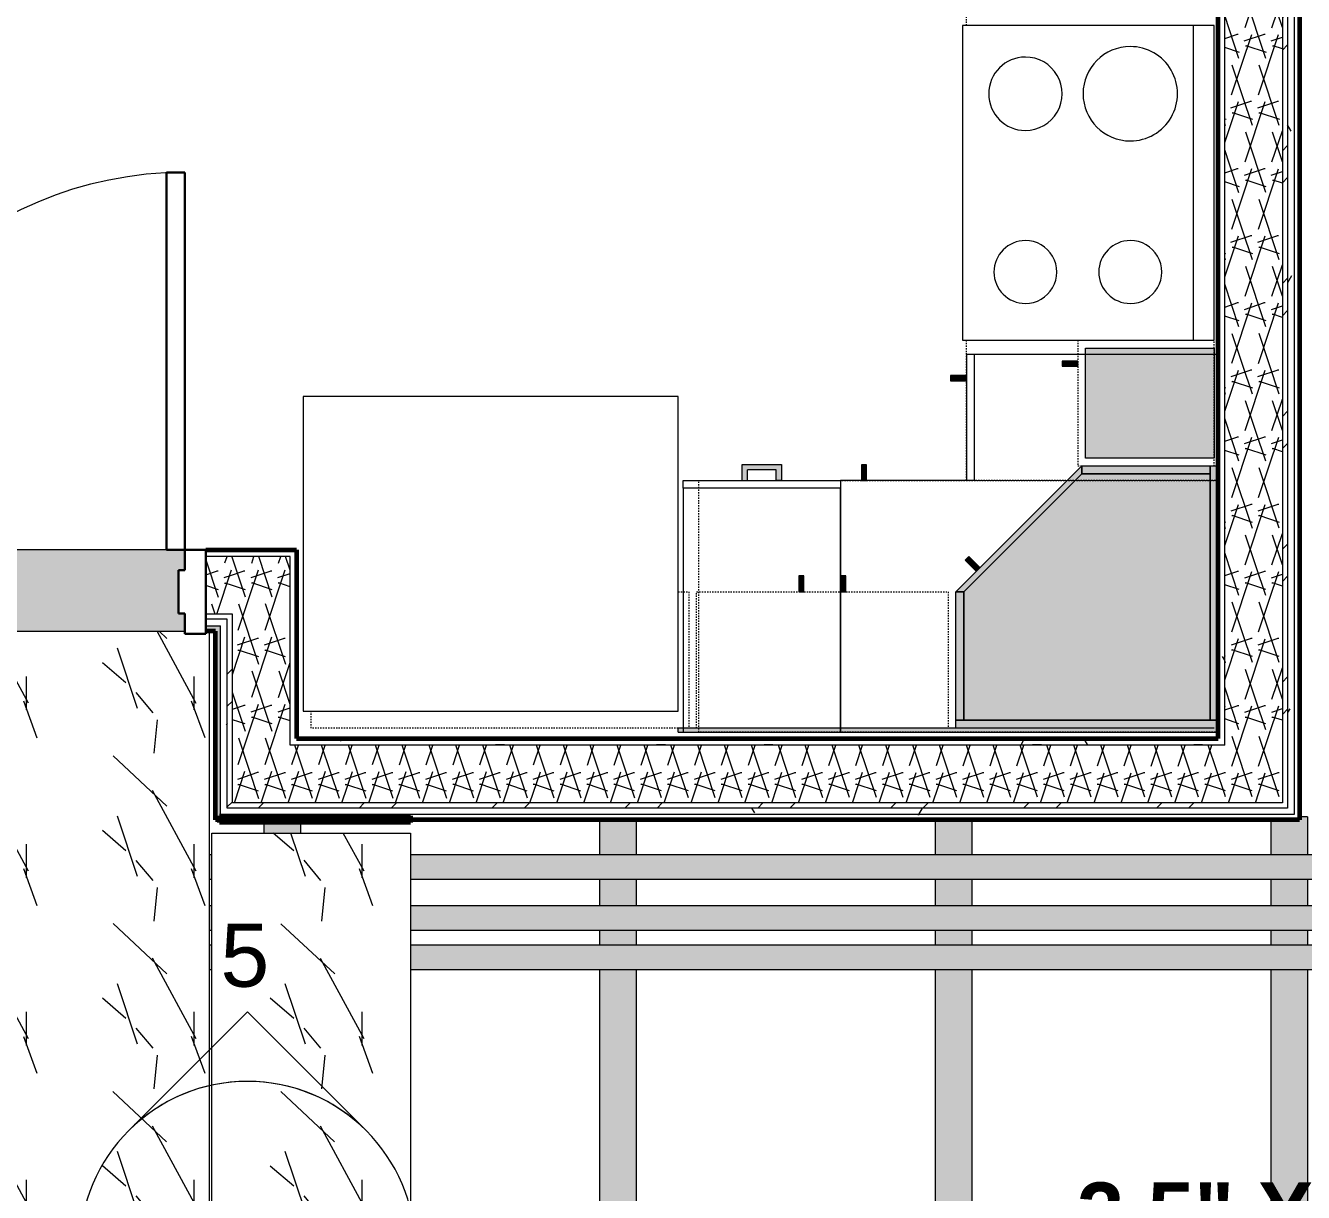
# Model space of a CAD drawing. Header units: inches. Extents: x -4169 to -1846, y 9706 to 12377.
# Drawn here: x -2758.4 to -2636.6, y 11682.1 to 11793.4 of the extents above; entities that cross this region are included whole.
import ezdxf

# ---------------------------------------------------------------- set-up
doc = ezdxf.new("R2010")
doc.units = ezdxf.units.IN
doc.header["$MEASUREMENT"] = 0
doc.linetypes.add('Dash', pattern=[0.25, 0.125, -0.125])
for name, color, linetype, lineweight in [('0-1', 7, 'Continuous', 5), ('0-2', 50, 'Continuous', 18), ('A-CLNG', 13, 'Continuous', 18), ('A-CLNG-PATT-1', 252, 'Continuous', 18), ('A-DOOR', 31, 'Continuous', 18), ('A-DOOR-6', 31, 'Continuous', 30), ('A-DOOR-7', 31, 'Continuous', 9), ('A-DOOR-FRAM', 31, 'Continuous', 30), ('A-WALL', 113, 'Continuous', 18), ('A-WALL-2', 96, 'Continuous', 5), ('A-WALL-5', 50, 'Continuous', 18), ('A-WALL-PATT-4', 111, 'Continuous', 9), ('G-ANNO-SYMB-2', 111, 'Continuous', 9), ('G-ANNO-TEXT', 231, 'Continuous', 9), ('I-WALL', 2, 'Continuous', 18), ('I-WALL-2', 2, 'Continuous', 5), ('I-WALL-3', 2, 'Continuous', 60), ('P-PIPE', 3, 'Continuous', 9), ('P-PIPE-1', 3, 'Continuous', 5), ('Q-CASE', 31, 'Continuous', 9), ('Q-CASE-1', 9, 'Continuous', 9), ('Q-CASE-3', 250, 'Continuous', 9), ('Q-CASE-4', 250, 'Dash', 9), ('Q-CASE-5', 254, 'Continuous', 9), ('Q-CASE-HDLN-1', 250, 'Dash', 9), ('Q-SPCQ-1', 250, 'Continuous', 9), ('S-BEAM', 12, 'Continuous', 9)]:
    doc.layers.add(name, color=color, linetype=linetype, lineweight=lineweight)
doc.styles.add('Arial_1', font='arial.ttf', dxfattribs={"height": 6})
doc.styles.add('Century Gothic_B', font='GOTHICB.TTF', dxfattribs={"height": 6})
pattern_1 = [(0, (0, 0), (20.48, 5.12), [0.845, -14.515, 0.845, -14.515, -81.92]), (0, (0, 0), (20.48, 5.12), [-30.72, 0.845, -29.875, 0.845, -14.515, -35.84]), (0, (0, 0), (20.48, 5.12), [-76.8, 0.845, -9.395, 0.845, -24.755]), (120, (7.68, 2.56), (-14.67405, 15.1762003), [0.845, -14.515, 0.845, -14.515, -81.92]), (120, (7.68, 2.56), (-14.67405, 15.1762003), [-30.72, 0.845, -29.875, 0.845, -14.515, -35.84]), (120, (7.68, 2.56), (-14.67405, 15.1762003), [-76.8, 0.845, -9.395, 0.845, -24.755]), (240, (10.24, 12.8), (-5.80595, -20.2962003), [0.845, -14.515, 0.845, -14.515, -81.92]), (240, (10.24, 12.8), (-5.80595, -20.2962003), [-30.72, 0.845, -29.875, 0.845, -14.515, -35.84]), (240, (10.24, 12.8), (-5.80595, -20.2962003), [-76.8, 0.845, -9.395, 0.845, -24.755])]
pattern_2 = [(45, (0, 0), (-6.335677, 6.335677), []), (45, (0, 9.6), (-6.335677, 6.335677), [])]
pattern_3 = [(161.57, (0.32, 0.32), (-2.560496185, -0.000537386), [0, -18.214, 2.022, 0]), (18.43, (-0.32, 0.32), (-2.560496185, 0.000537386), [0, -18.214, 2.022, 0]), (108.43, (0.32, 0.32), (1.27922091, -6.400876726), [6.07, -14.166]), (71.57, (-0.32, 0.32), (1.27922091, 6.400876726), [6.07, -14.166])]

# ---------------------------------------------------------------- blocks, each defined once
blk = doc.blocks.new('Refrigerator_-_Side-by-Side_6047 - 36_ X 30_-345559-ENLARGED RCP - 2ND FLOOR PLAN')
at = {"layer": 'Q-SPCQ-1'}
for p, q in [((17.87, 14.42), (-17.88, 14.42)), ((-17.88, 14.42), (-17.88, -15.58)), ((17.87, -15.58), (17.87, 14.42)), ((-17.88, -15.58), (17.87, -15.58))]:
    blk.add_line(p, q, dxfattribs=at)
blk = doc.blocks.new('Range - 24_ x 30_-2320547-ENLARGED RCP - 2ND FLOOR PLAN')
at = {"layer": 'Q-SPCQ-1'}
for p, q in [((30, 24), (0, 24)), ((0, 24), (0, 0)), ((30, 0), (30, 24)), ((0, 22), (30, 22)), ((0, 0), (30, 0))]:
    blk.add_line(p, q, dxfattribs=at)
for centre, radius, start, end in [((6.5, 16), 4.5, 360, 180), ((23.5, 16), 3, 360, 180), ((6.5, 16), 4.5, 180, 360), ((23.5, 16), 3, 180, 0), ((6.5, 6), 3.5, 360, 180), ((23.5, 6), 3, 360, 180), ((6.5, 6), 3.5, 180, 0), ((23.5, 6), 3, 180, 360)]:
    blk.add_arc(centre, radius, start, end, dxfattribs=at)
blk = doc.blocks.new('OD_CW_Countertop - OD_CW_Countertop-V2-ENLARGED RCP - 2ND FLOOR PLAN')
at = {"layer": 'Q-CASE-HDLN-1'}
for p, q in [((0.74, -24), (0.74, 0)), ((0.74, 0), (10.24, 0)), ((10.73, 0), (14.11, 0)), ((44.11, 0), (49.24, 0)), ((49.74, 0), (52.49, 0)), ((52.99, 0), (59.74, 0)), ((60.23, 0), (70.36, 0)), ((70.36, 0), (70.36, -24))]:
    blk.add_line(p, q, dxfattribs=at)
blk = doc.blocks.new('OD_CW_Countertop - OD_CW_Countertop-V3-ENLARGED RCP - 2ND FLOOR PLAN')
at = {"layer": 'Q-CASE-HDLN-1'}
for p, q in [((0.74, -24), (0.74, 0)), ((0.74, 0), (4.86, 0)), ((5.36, 0), (8.11, 0)), ((8.61, 0), (16.24, 0)), ((16.73, 0), (50.24, 0)), ((50.24, -24), (0.74, -24))]:
    blk.add_line(p, q, dxfattribs=at)
blk = doc.blocks.new('300 Series Wall Hung Cabinet_302 - 24_ X 36_-2573645-ENLARGED RCP - 2ND FLOOR PLAN')
at = {"layer": 'Q-CASE-1'}
for points in [[(-2.25, 13.19), (-1.76, 13.19), (-1.76, 14.69), (-2.25, 14.69)], [(1.75, 13.19), (2.24, 13.19), (2.24, 14.69), (1.75, 14.69)]]:
    blk.add_hatch(color=256, dxfattribs=at).paths.add_polyline_path(points, flags=0)
at = {"layer": 'Q-CASE-3'}
for p, q in [((-1.76, 14.69), (-2.25, 14.69)), ((-2.25, 14.69), (-2.25, 13.19)), ((-1.76, 13.19), (-1.76, 14.69)), ((2.24, 14.69), (1.75, 14.69)), ((1.75, 14.69), (1.75, 13.19)), ((2.24, 13.19), (2.24, 14.69)), ((-2.25, 13.19), (-1.76, 13.19)), ((1.75, 13.19), (2.24, 13.19))]:
    blk.add_line(p, q, dxfattribs=at)
at = {"layer": 'Q-CASE-4'}
for p, q in [((-12, 0.19), (-12, 13.19)), ((-12, 13.19), (12, 13.19)), ((12, 13.19), (12, 0.19))]:
    blk.add_line(p, q, dxfattribs=at)
blk = doc.blocks.new('300 Series Wall Hung Cabinet_302 - 18_ x 36_-2359323-ENLARGED RCP - 2ND FLOOR PLAN')
at = {"layer": 'Q-CASE-4'}
for p, q in [((17, 13.19), (18, 13.19)), ((18, 13.19), (18, 0.19)), ((-18, 0.19), (-18, 1.81)), ((17, 0.19), (-18, 0.19))]:
    blk.add_line(p, q, dxfattribs=at)
blk = doc.blocks.new('Base Cabinet 3 Drawer 230 - Base Cabinet 3 Drawer 230 15_-2603807-ENLARGED RCP - 2ND FLOOR PLAN')
at = {"layer": 'Q-CASE-5'}
blk.add_hatch(color=256, dxfattribs=at).paths.add_polyline_path([(-1.14, 25.5), (-1.14, 24), (-0.64, 24), (-0.64, 25), (2.11, 25), (2.11, 24), (2.61, 24), (2.61, 25.5)], flags=0)
at = {"layer": 'Q-CASE-3'}
for p, q in [((-1.14, 24), (-1.14, 25.5)), ((-1.14, 25.5), (2.61, 25.5)), ((2.11, 25), (-0.64, 25)), ((-0.64, 24), (-0.64, 25)), ((2.11, 24), (2.11, 25)), ((2.61, 25.5), (2.61, 24)), ((-6.76, 24), (8.24, 24)), ((-6.76, 23.25), (-6.76, 24)), ((8.24, 23.25), (-6.76, 23.25)), ((-6.76, 23.25), (-6.76, 0)), ((-1.14, 24), (-0.64, 24)), ((2.61, 24), (2.11, 24)), ((8.24, 24), (8.24, 23.25)), ((8.24, 0), (8.24, 23.25)), ((-6.76, 0), (8.24, 0))]:
    blk.add_line(p, q, dxfattribs=at)
blk = doc.blocks.new('Base Cabinet Corner 197 - Base Cabinet Corner 197-2569781-ENLARGED RCP - 2ND FLOOR PLAN')
at = {"layer": 'Q-CASE-5'}
for points in [[(0.73, 33.51), (2.23, 33.51), (2.23, 34), (0.73, 34)], [(10.24, 25), (10.24, 24), (10.73, 24), (10.73, 25.5), (10.24, 25.5), (10.24, 25.38)]]:
    blk.add_hatch(color=256, dxfattribs=at).paths.add_polyline_path(points, flags=0)
at = {"layer": 'Q-CASE-3'}
for p, q in [((0.74, 36), (-23.26, 36)), ((-23.26, 36), (-23.26, 0)), ((0.74, 23.25), (0.74, 36)), ((0.74, 24), (0.74, 36)), ((0.73, 34), (0.73, 33.51)), ((2.23, 34), (0.73, 34)), ((0.73, 33.51), (2.23, 33.51)), ((2.23, 33.51), (2.23, 34)), ((10.73, 25.5), (10.24, 25.5)), ((10.24, 25.5), (10.24, 24)), ((10.73, 24), (10.73, 25.5)), ((12.74, 24), (0.74, 24)), ((0.74, 23.25), (0.74, 24)), ((12.74, 23.25), (0.74, 23.25)), ((10.24, 24), (10.73, 24)), ((12.74, 0), (12.74, 24)), ((-23.26, 0), (12.74, 0))]:
    blk.add_line(p, q, dxfattribs=at)
blk = doc.blocks.new('308 - 308-V84-ENLARGED RCP - 2ND FLOOR PLAN')
at = {"layer": 'Q-CASE'}
blk.add_hatch(color=256, dxfattribs=at).paths.add_polyline_path([(-12, 13.19), (-11.25, 13.19), (0, 24.44), (0, 25.19), (-11.74, 13.44)], flags=0)
at = {"layer": 'Q-CASE-1'}
for points in [[(3.9, 0.94), (12.25, 0.94), (12.25, 24.44), (0, 24.44), (-11.25, 13.19), (-11.25, 0.94)], [(12.25, 24.44), (12.25, 25.19), (0, 25.19), (0, 24.44), (3.9, 24.44)], [(13, 0.94), (13, 25.19), (12.25, 25.19), (12.25, 0.94)], [(-12, 0.94), (-11.25, 0.94), (-11.25, 13.19), (-12, 13.19), (-12, 12.44)], [(13, 0.19), (13, 0.94), (-12, 0.94), (-12, 0.19), (12.62, 0.19)]]:
    blk.add_hatch(color=256, dxfattribs=at).paths.add_polyline_path(points, flags=0)
at = {"layer": 'Q-CASE-5'}
blk.add_hatch(color=256, dxfattribs=at).paths.add_polyline_path([(-10.05, 15.14), (-9.7, 15.49), (-10.76, 16.55), (-11.11, 16.2)], flags=0)
at = {"layer": 'Q-CASE'}
for p, q in [((-12, 13.19), (0, 25.19)), ((0, 24.44), (-11.25, 13.19)), ((0, 25.19), (0, 24.44)), ((-11.25, 13.19), (-12, 13.19))]:
    blk.add_line(p, q, dxfattribs=at)
at = {"layer": 'Q-CASE-3'}
for p, q in [((-11.25, 13.19), (0, 24.44)), ((0, 25.19), (12.25, 25.19)), ((0, 24.44), (0, 25.19)), ((0, 24.44), (12.25, 24.44)), ((12.25, 24.44), (0, 24.44)), ((12.25, 25.19), (12.25, 24.44)), ((12.25, 0.94), (12.25, 25.19)), ((12.25, 25.19), (13, 25.19)), ((12.25, 24.44), (12.25, 0.94)), ((-10.76, 16.55), (-11.11, 16.2)), ((-11.11, 16.2), (-10.05, 15.14)), ((-9.7, 15.49), (-10.76, 16.55)), ((-12, 13.19), (-11.25, 13.19)), ((-12, 0.94), (-12, 13.19)), ((-11.25, 0.94), (-11.25, 13.19)), ((-11.25, 13.19), (-11.25, 0.94)), ((-11.25, 0.94), (-12, 0.94)), ((-12, 0.19), (-12, 0.94)), ((-12, 0.94), (13, 0.94)), ((12.25, 0.94), (-11.25, 0.94)), ((13, 0.94), (12.25, 0.94))]:
    blk.add_line(p, q, dxfattribs=at)
blk = doc.blocks.new('300 Series Wall Hung Cabinet_301 - 12_-V86-ENLARGED RCP - 2ND FLOOR PLAN')
at = {"layer": 'Q-CASE-1'}
for points in [[(5.25, -0.19), (-5.25, -0.19), (-5.25, -12.44), (5.25, -12.44), (5.25, -0.56)], [(-3.51, -13.19), (-4, -13.19), (-4, -14.69), (-3.51, -14.69)]]:
    blk.add_hatch(color=256, dxfattribs=at).paths.add_polyline_path(points, flags=0)
at = {"layer": 'Q-CASE-3'}
for p, q in [((-5.25, -12.44), (-5.25, -0.19)), ((-5.25, -0.19), (5.25, -0.19)), ((5.25, -0.19), (5.25, -12.44)), ((5.25, -12.44), (-5.25, -12.44)), ((-3.51, -13.19), (-4, -13.19)), ((-4, -13.19), (-4, -14.69)), ((-3.51, -14.69), (-3.51, -13.19)), ((-4, -14.69), (-3.51, -14.69))]:
    blk.add_line(p, q, dxfattribs=at)
at = {"layer": 'Q-CASE-4'}
for p, q in [((6, -0.19), (-6, -0.19)), ((6, -13.19), (6, -0.19)), ((-6, -13.19), (6, -13.19))]:
    blk.add_line(p, q, dxfattribs=at)
blk = doc.blocks.new('CTR - 1st Phase - Unit Layouts_rvt-1-ENLARGED RCP - 2ND FLOOR PLAN')
at = {"layer": 'A-WALL-2'}
blk.add_hatch(color=256, dxfattribs=at).paths.add_polyline_path([(-2668.95, 11725.99), (-2644.7, 11725.99), (-2644.7, 11726.36), (-2696.17, 11726.36), (-2696.17, 11725.99), (-2677.2, 11725.99)], flags=0)
at = {"layer": 'A-WALL-5'}
for p, q in [((-2645.07, 11726.36), (-2696.17, 11726.36)), ((-2696.17, 11725.99), (-2696.17, 11726.36)), ((-2696.17, 11725.99), (-2644.7, 11725.99))]:
    blk.add_line(p, q, dxfattribs=at)
at = {"layer": '0-2'}
for name, p, rotation in [('OD_CW_Countertop - OD_CW_Countertop-V2-ENLARGED RCP - 2ND FLOOR PLAN', (-2668.7, 11749.25), 89.99999999998344), ('Range - 24_ x 30_-2320547-ENLARGED RCP - 2ND FLOOR PLAN', (-2669.07, 11793.36), 269.9999999999927), ('300 Series Wall Hung Cabinet_301 - 12_-V86-ENLARGED RCP - 2ND FLOOR PLAN', (-2644.89, 11757.36), 270.0000000000098), ('Base Cabinet Corner 197 - Base Cabinet Corner 197-2569781-ENLARGED RCP - 2ND FLOOR PLAN', (-2644.7, 11749.25), 90.00000000001026), ('Refrigerator_-_Side-by-Side_6047 - 36_ X 30_-345559-ENLARGED RCP - 2ND FLOOR PLAN', (-2714.05, 11742.41), 180)]:
    blk.add_blockref(name, p, dxfattribs=dict(at, rotation=rotation))
for name, p in [('Base Cabinet 3 Drawer 230 - Base Cabinet 3 Drawer 230 15_-2603807-ENLARGED RCP - 2ND FLOOR PLAN', (-2688.94, 11725.99)), ('308 - 308-V84-ENLARGED RCP - 2ND FLOOR PLAN', (-2657.7, 11726.18)), ('OD_CW_Countertop - OD_CW_Countertop-V3-ENLARGED RCP - 2ND FLOOR PLAN', (-2694.94, 11749.99)), ('300 Series Wall Hung Cabinet_302 - 24_ X 36_-2573645-ENLARGED RCP - 2ND FLOOR PLAN', (-2682.42, 11726.18)), ('300 Series Wall Hung Cabinet_302 - 18_ x 36_-2359323-ENLARGED RCP - 2ND FLOOR PLAN', (-2713.17, 11726.18))]:
    blk.add_blockref(name, p, dxfattribs=at)
blk = doc.blocks.new('Dimension Lumber - LVL - 3_5X5_5-V187-ENLARGED RCP - 2ND FLOOR PLAN')
at = {"layer": 'S-BEAM'}
h = blk.add_hatch(color=256, dxfattribs=at)
h.paths.add_polyline_path([(42.15, 1.75), (-0.88, 1.75), (-0.88, -1.75), (42.15, -1.75)], flags=0)
h.paths.add_polyline_path([(-43.85, 1.75), (-44.85, 1.75), (-44.85, -1.75), (-43.85, -1.75)], flags=0)
for p, q in [((-44.85, 1.75), (-43.85, 1.75)), ((-0.88, 1.75), (42.15, 1.75)), ((-44.85, -1.75), (-43.85, -1.75)), ((-0.88, -1.75), (42.15, -1.75))]:
    blk.add_line(p, q, dxfattribs=at)
blk = doc.blocks.new('Dimension Lumber - LVL - 3_5X5_5-V188-ENLARGED RCP - 2ND FLOOR PLAN')
at = {"layer": 'S-BEAM'}
h = blk.add_hatch(color=256, dxfattribs=at)
h.paths.add_polyline_path([(42.15, 1.75), (-30.79, 1.75), (-30.79, -1.75), (42.15, -1.75)], flags=0)
h.paths.add_polyline_path([(-33.16, -1.75), (-33.16, 1.75), (-34.55, 1.75), (-34.55, -1.75), (-34.47, -1.75)], flags=0)
h.paths.add_polyline_path([(-36.92, -1.75), (-36.92, 1.75), (-39.42, 1.75), (-39.42, -1.75)], flags=0)
h.paths.add_polyline_path([(-41.79, -1.75), (-41.79, 1.75), (-45.1, 1.75), (-45.1, -1.75), (-44.53, -1.75)], flags=0)
for p, q in [((-45.1, 1.75), (-41.79, 1.75)), ((-39.42, 1.75), (-36.92, 1.75)), ((-34.55, 1.75), (-33.16, 1.75)), ((-30.79, 1.75), (42.15, 1.75)), ((-45.1, -1.75), (-41.79, -1.75)), ((-39.42, -1.75), (-36.92, -1.75)), ((-34.55, -1.75), (-33.16, -1.75)), ((-30.79, -1.75), (42.15, -1.75))]:
    blk.add_line(p, q, dxfattribs=at)
blk = doc.blocks.new('Dimension Lumber - LVL - 3_5X5_5-V189-ENLARGED RCP - 2ND FLOOR PLAN')
at = {"layer": 'S-BEAM'}
h = blk.add_hatch(color=256, dxfattribs=at)
h.paths.add_polyline_path([(42.15, -0.8), (42.15, 1.75), (-30.79, 1.75), (-30.79, -1.75), (41.9, -1.75), (41.9, -0.8)], flags=0)
h.paths.add_polyline_path([(-33.16, -1.75), (-33.16, 1.75), (-34.55, 1.75), (-34.55, -1.75), (-34.47, -1.75)], flags=0)
h.paths.add_polyline_path([(-36.92, 1.75), (-39.42, 1.75), (-39.42, -1.75), (-36.92, -1.75), (-36.92, -0.76)], flags=0)
h.paths.add_polyline_path([(-41.79, 1.75), (-45.1, 1.75), (-45.1, -1.75), (-41.79, -1.75), (-41.79, -0.76)], flags=0)
for p, q in [((-45.1, 1.75), (-41.79, 1.75)), ((-39.42, 1.75), (-36.92, 1.75)), ((-34.55, 1.75), (-33.16, 1.75)), ((-30.79, 1.75), (42.15, 1.75)), ((-45.1, -1.75), (-41.79, -1.75)), ((-39.42, -1.75), (-36.92, -1.75)), ((-34.55, -1.75), (-33.16, -1.75)), ((-30.79, -1.75), (41.9, -1.75))]:
    blk.add_line(p, q, dxfattribs=at)
blk = doc.blocks.new('HOLLOW METAL - UNIT DOOR-2160818-ENLARGED RCP - 2ND FLOOR PLAN')
at = {"layer": 'A-DOOR-6'}
for p, q in [((18, 40.125), (16.25, 40.125)), ((16.25, 40.125), (16.25, 4.125)), ((18, 4.125), (18, 40.125)), ((16.25, 4.125), (18, 4.125))]:
    blk.add_line(p, q, dxfattribs=at)
at = {"layer": 'A-DOOR-7'}
blk.add_arc((18, 4.125), 36, 90, 180, dxfattribs=at)
at = {"layer": 'A-DOOR-FRAM'}
for p, q in [((-18, 4.125), (-20, 4.125)), ((-20, 4.125), (-20, -3.875)), ((-18, 2.1875), (-18, 4.125)), ((18, 4.125), (18, 2.1875)), ((20, 4.125), (18, 4.125)), ((20, -3.875), (20, 4.125)), ((-17.375, 2.1875), (-18, 2.1875)), ((-17.375, -1.9375), (-17.375, 2.1875)), ((18, 2.1875), (17.375, 2.1875)), ((17.375, 2.1875), (17.375, -1.9375)), ((-18, -3.875), (-18, -1.9375)), ((-18, -1.9375), (-17.375, -1.9375)), ((17.375, -1.9375), (18, -1.9375)), ((18, -1.9375), (18, -3.875)), ((-20, -3.875), (-18, -3.875)), ((18, -3.875), (20, -3.875))]:
    blk.add_line(p, q, dxfattribs=at)
blk = doc.blocks.new('Dimension Lumber - LVL - 3_5X5_5-V195-ENLARGED RCP - 2ND FLOOR PLAN')
at = {"layer": 'S-BEAM'}
h = blk.add_hatch(color=256, dxfattribs=at)
h.paths.add_polyline_path([(34.76, -1.75), (34.76, 1.75), (-20.18, 1.75), (-20.18, -1.75), (29.04, -1.75)], flags=0)
h.paths.add_polyline_path([(-22.55, -1.75), (-22.55, 1.75), (-23.93, 1.75), (-23.93, -1.75), (-23.86, -1.75)], flags=0)
h.paths.add_polyline_path([(-26.31, -1.75), (-26.31, 1.75), (-28.81, 1.75), (-28.81, -1.75)], flags=0)
h.paths.add_polyline_path([(-31.18, -1.41), (-31.18, 1.75), (-34.76, 1.75), (-34.76, 0.97), (-34.49, 0.97), (-34.49, -1.75), (-31.18, -1.75)], flags=0)
for p, q in [((-34.76, 1.75), (-34.76, 0.97)), ((-34.76, 1.75), (-31.18, 1.75)), ((-28.81, 1.75), (-26.31, 1.75)), ((-23.93, 1.75), (-22.55, 1.75)), ((-20.18, 1.75), (34.76, 1.75)), ((-34.49, -1.75), (-31.18, -1.75)), ((-28.81, -1.75), (-26.31, -1.75)), ((-23.93, -1.75), (-22.55, -1.75)), ((-20.18, -1.75), (34.76, -1.75))]:
    blk.add_line(p, q, dxfattribs=at)
blk = doc.blocks.new('Elevation - Filled Arrow-152140-ENLARGED RCP - 2ND FLOOR PLAN')
at = {"layer": 'G-ANNO-SYMB-2'}
for start, end in [(360, 180), (180, 360)]:
    blk.add_arc((0, 0), 0.25, start, end, dxfattribs=at)
blk = doc.blocks.new('Elevation - Filled Arrow-151867-ENLARGED RCP - 2ND FLOOR PLAN')
at = {"layer": 'G-ANNO-SYMB-2'}
for p, q in [((0, 0.3536), (-0.1768, 0.1768)), ((0.1768, 0.1768), (0, 0.3536))]:
    blk.add_line(p, q, dxfattribs=at)
blk.add_arc((0, 0), 0.25, 45, 135, dxfattribs=at)

msp = doc.modelspace()

# ---------------------------------------------------------------- hatches: boundary and pattern name
at = {"layer": 'A-CLNG-PATT-1'}
h = msp.add_hatch(dxfattribs=at)
h.set_pattern_fill('FP_55', color=256, style=0, pattern_type=2)
h.set_pattern_definition([(108.435, (4.16, 0), (-16.000521, 32.0003383), [6.072, -44.525]), (139.399, (2.24, 5.76), (-96.00016541, 79.9998798), [2.95, -144.562]), (136.848, (16, 7.68), (-240.00202852, 223.9982064), [7.018, -343.889]), (109.983, (10.88, 12.48), (-47.99971113, 127.99986808), [3.746, -183.53]), (90, (9.6, 0), (-16, 16), [3.2, -12.8]), (118.443, (9.6, 3.2), (112.0002199, -207.99937941), [8.734, -427.981]), (84.289, (5.44, 10.88), (-16.00092206, -143.99947947), [3.216, -157.582]), (129.806, (5.76, 14.08), (64.00060153, -80.0001644), [2.499, -122.465])])
h.paths.add_polyline_path([(-2721.68, 11673.39), (-2721.68, 11716.36), (-2740.63, 11716.36), (-2740.63, 11673.39)], flags=0)
h.paths.add_polyline_path([(-2740.88, 11673.39), (-2740.88, 11735.61), (-2741.2, 11735.61), (-2741.2, 11735.36), (-2743.2, 11735.36), (-2743.2, 11735.61), (-2779.03, 11735.61), (-2779.03, 11673.39), (-2755.1, 11673.39)], flags=0)
h.paths.add_polyline_path([(-2785.68, 11673.39), (-2779.28, 11673.39), (-2779.28, 11735.36), (-2781.2, 11735.36), (-2781.2, 11735.61), (-2797.52, 11735.61), (-2797.52, 11717.61), (-2798.23, 11717.61), (-2798.23, 11673.39), (-2788.86, 11673.39)], flags=0)
at = {"layer": 'A-WALL-PATT-4'}
h = msp.add_hatch(dxfattribs=at)
h.set_pattern_fill('FP_1', color=256, style=0, pattern_type=2)
h.set_pattern_definition(pattern_1)
h.paths.add_polyline_path([(-2644.07, 11724.74), (-2644.07, 11837.19), (-2644.7, 11837.19), (-2644.7, 11724.74)], flags=0)
h = msp.add_hatch(dxfattribs=at)
h.set_pattern_fill('FP_2', color=256, style=0, pattern_type=2)
h.set_pattern_definition(pattern_3)
h.paths.add_polyline_path([(-2638.57, 11719.24), (-2638.57, 11837.19), (-2644.07, 11837.19), (-2644.07, 11719.24), (-2638.7, 11719.24)], flags=0)
h = msp.add_hatch(dxfattribs=at)
h.set_pattern_fill('FP_38', color=256, style=0, pattern_type=2)
h.set_pattern_definition(pattern_2)
h.paths.add_polyline_path([(-2638.07, 11718.74), (-2638.07, 11837.19), (-2638.57, 11837.19), (-2638.57, 11718.74)], flags=0)
h = msp.add_hatch(dxfattribs=at)
h.set_pattern_fill('FP_1', color=256, style=0, pattern_type=2)
h.set_pattern_definition(pattern_1)
h.paths.add_polyline_path([(-2637.45, 11718.11), (-2637.45, 11837.19), (-2638.07, 11837.19), (-2638.07, 11718.11)], flags=0)
h = msp.add_hatch(dxfattribs=at)
h.set_pattern_fill('FP_2', color=256, style=0, pattern_type=2)
h.set_pattern_definition(pattern_3)
h.paths.add_polyline_path([(-2740.3, 11737.24), (-2738.67, 11737.24), (-2738.67, 11742.74), (-2741.2, 11742.74), (-2741.2, 11737.24)], flags=0)
h.paths.add_polyline_path([(-2781.2, 11737.24), (-2781.2, 11742.74), (-2799.15, 11742.74), (-2799.15, 11737.24), (-2788.86, 11737.24)], flags=0)
h = msp.add_hatch(dxfattribs=at)
h.set_pattern_fill('FP_2', color=256, style=0, pattern_type=2)
h.set_pattern_definition(pattern_3)
h.paths.add_polyline_path([(-2738.22, 11719.24), (-2733.17, 11719.24), (-2733.17, 11742.74), (-2738.67, 11742.74), (-2738.67, 11719.24)], flags=0)
h = msp.add_hatch(dxfattribs=at)
h.set_pattern_fill('FP_38', color=256, style=0, pattern_type=2)
h.set_pattern_definition(pattern_2)
h.paths.add_polyline_path([(-2739.92, 11736.74), (-2739.17, 11736.74), (-2739.17, 11737.24), (-2741.2, 11737.24), (-2741.2, 11736.74), (-2740.3, 11736.74)], flags=0)
h.paths.add_polyline_path([(-2797.52, 11736.74), (-2781.2, 11736.74), (-2781.2, 11737.24), (-2798.65, 11737.24), (-2798.65, 11736.74), (-2798.02, 11736.74)], flags=0)
h = msp.add_hatch(dxfattribs=at)
h.set_pattern_fill('FP_1', color=256, style=0, pattern_type=2)
h.set_pattern_definition(pattern_1)
h.paths.add_polyline_path([(-2740.88, 11736.11), (-2739.8, 11736.11), (-2739.8, 11736.74), (-2741.2, 11736.74), (-2741.2, 11736.11)], flags=0)
h.paths.add_polyline_path([(-2788.86, 11736.11), (-2781.2, 11736.11), (-2781.2, 11736.74), (-2798.02, 11736.74), (-2798.02, 11736.11), (-2797.52, 11736.11)], flags=0)
h = msp.add_hatch(dxfattribs=at)
h.set_pattern_fill('FP_1', color=256, style=0, pattern_type=2)
h.set_pattern_definition(pattern_1)
h.paths.add_polyline_path([(-2739.8, 11718.11), (-2739.17, 11718.11), (-2739.17, 11736.74), (-2739.8, 11736.74), (-2739.8, 11718.21)], flags=0)
h = msp.add_hatch(dxfattribs=at)
h.set_pattern_fill('FP_38', color=256, style=0, pattern_type=2)
h.set_pattern_definition(pattern_2)
h.paths.add_polyline_path([(-2739.17, 11718.74), (-2738.67, 11718.74), (-2738.67, 11737.24), (-2739.17, 11737.24), (-2739.17, 11719.24)], flags=0)
h = msp.add_hatch(dxfattribs=at)
h.set_pattern_fill('FP_1', color=256, style=0, pattern_type=2)
h.set_pattern_definition(pattern_1)
h.paths.add_polyline_path([(-2644.7, 11724.74), (-2644.7, 11725.36), (-2732.55, 11725.36), (-2732.55, 11724.74), (-2644.7, 11724.74)], flags=0)
h = msp.add_hatch(dxfattribs=at)
h.set_pattern_fill('FP_2', color=256, style=0, pattern_type=2)
h.set_pattern_definition(pattern_3)
h.paths.add_polyline_path([(-2733.17, 11719.24), (-2644.07, 11719.24), (-2644.07, 11724.74), (-2733.17, 11724.74)], flags=0)
h = msp.add_hatch(dxfattribs=at)
h.set_pattern_fill('FP_38', color=256, style=0, pattern_type=2)
h.set_pattern_definition(pattern_2)
h.paths.add_polyline_path([(-2640.42, 11718.74), (-2638.57, 11718.74), (-2638.57, 11719.24), (-2738.67, 11719.24), (-2738.66, 11718.74), (-2644.07, 11718.74)], flags=0)
h = msp.add_hatch(dxfattribs=at)
h.set_pattern_fill('FP_1', color=256, style=0, pattern_type=2)
h.set_pattern_definition(pattern_1)
h.paths.add_polyline_path([(-2732.55, 11717.61), (-2637.45, 11717.61), (-2637.45, 11718.11), (-2739.8, 11718.11), (-2739.8, 11717.99), (-2732.55, 11717.99), (-2732.55, 11717.89)], flags=0)
h = msp.add_hatch(dxfattribs=at)
h.set_pattern_fill('FP_1', color=256, style=0, pattern_type=2)
h.set_pattern_definition(pattern_1)
h.paths.add_polyline_path([(-2640.32, 11718.11), (-2638.07, 11718.11), (-2638.07, 11718.74), (-2739.17, 11718.74), (-2739.15, 11718.11), (-2640.42, 11718.11)], flags=0)
at = {"layer": 'I-WALL'}
h = msp.add_hatch(color=256, dxfattribs=at)
h.paths.add_polyline_path([(-2741.2, 11735.61), (-2740.3, 11735.61), (-2740.3, 11736.11), (-2741.2, 11736.11)], flags=0)
h.paths.add_polyline_path([(-2781.2, 11735.61), (-2781.2, 11736.11), (-2797.52, 11736.11), (-2797.52, 11735.61), (-2788.86, 11735.61)], flags=0)
msp.add_hatch(color=256, dxfattribs=at).paths.add_polyline_path([(-2732.17, 11717.36), (-2721.68, 11717.36), (-2721.68, 11717.61), (-2732.55, 11717.61), (-2732.55, 11717.99), (-2739.92, 11717.99), (-2739.92, 11717.36), (-2732.55, 11717.36)], flags=0)
at = {"layer": 'I-WALL-2'}
for points in [[(-2743.2, 11735.61), (-2743.2, 11737.3), (-2743.82, 11737.3), (-2743.82, 11741.43), (-2743.2, 11741.43), (-2743.2, 11743.36), (-2779.2, 11743.36), (-2779.2, 11741.43), (-2778.57, 11741.43), (-2778.57, 11737.3), (-2779.2, 11737.3), (-2779.2, 11735.61), (-2755.1, 11735.61)], [(-2740.3, 11717.61), (-2739.92, 11717.61), (-2739.92, 11717.99), (-2739.8, 11717.99), (-2739.8, 11736.11), (-2740.3, 11736.11), (-2740.3, 11717.99)]]:
    msp.add_hatch(color=256, dxfattribs=at).paths.add_polyline_path(points, flags=0)
at = {"layer": 'P-PIPE-1'}
h = msp.add_hatch(color=256, dxfattribs=at)
h.paths.add_polyline_path([(-2476.53, 11713.12), (-2475.27, 11713.12), (-2476.46, 11714.31), (-2721.68, 11714.29), (-2721.68, 11713.12), (-2484.97, 11713.12)], flags=0)
h.paths.add_polyline_path([(-3435.32, 11713.12), (-2798.23, 11713.12), (-2798.23, 11714.31), (-3435.32, 11714.31), (-3435.32, 11713.13)], flags=0)
h.paths.add_polyline_path([(-2740.63, 11713.12), (-2740.63, 11714.31), (-2740.88, 11714.29), (-2740.88, 11713.12)], flags=0)
h.paths.add_polyline_path([(-2779.28, 11713.12), (-2779.03, 11713.12), (-2779.03, 11714.31), (-2779.28, 11714.29), (-2779.28, 11713.32)], flags=0)
h = msp.add_hatch(color=256, dxfattribs=at)
h.paths.add_polyline_path([(-3435.32, 11711.93), (-2798.23, 11711.96), (-2798.23, 11713.12), (-3435.32, 11713.12), (-3435.32, 11711.93)], flags=0)
h.paths.add_polyline_path([(-2474.08, 11711.93), (-2475.27, 11713.12), (-2721.68, 11713.12), (-2721.68, 11711.93), (-2476.53, 11711.93)], flags=0)
h.paths.add_polyline_path([(-2740.63, 11711.93), (-2740.63, 11713.12), (-2740.88, 11713.12), (-2740.88, 11711.93)], flags=0)
h.paths.add_polyline_path([(-2779.03, 11711.93), (-2779.03, 11713.12), (-2779.28, 11713.12), (-2779.28, 11711.93)], flags=0)
h = msp.add_hatch(color=256, dxfattribs=at)
h.paths.add_polyline_path([(-2873.28, 11708.25), (-2798.23, 11708.25), (-2798.23, 11709.44), (-3435.32, 11709.44), (-3435.32, 11708.25), (-2890.16, 11708.25)], flags=0)
h.paths.add_polyline_path([(-2779.28, 11708.25), (-2779.03, 11708.25), (-2779.03, 11709.44), (-2779.28, 11709.42), (-2779.28, 11708.44)], flags=0)
h.paths.add_polyline_path([(-2470.4, 11708.25), (-2471.58, 11709.44), (-2721.68, 11709.42), (-2721.68, 11708.25), (-2476.53, 11708.25)], flags=0)
h.paths.add_polyline_path([(-2740.88, 11708.25), (-2740.63, 11708.25), (-2740.63, 11709.44), (-2740.88, 11709.42), (-2740.88, 11708.45)], flags=0)
h = msp.add_hatch(color=256, dxfattribs=at)
h.paths.add_polyline_path([(-2860.17, 11707.06), (-2798.23, 11707.09), (-2798.23, 11708.25), (-3435.32, 11708.23), (-3435.32, 11707.06), (-2863.67, 11707.06)], flags=0)
h.paths.add_polyline_path([(-2469.21, 11707.06), (-2470.4, 11708.25), (-2721.68, 11708.25), (-2721.68, 11707.06), (-2476.53, 11707.06)], flags=0)
h.paths.add_polyline_path([(-2740.63, 11707.06), (-2740.63, 11708.25), (-2740.88, 11708.25), (-2740.88, 11707.06)], flags=0)
h.paths.add_polyline_path([(-2779.03, 11707.06), (-2779.03, 11708.25), (-2779.28, 11708.25), (-2779.28, 11707.06)], flags=0)
h = msp.add_hatch(color=256, dxfattribs=at)
h.paths.add_polyline_path([(-2740.88, 11704.49), (-2740.63, 11704.49), (-2740.63, 11705.68), (-2740.88, 11705.66), (-2740.88, 11704.7)], flags=0)
h.paths.add_polyline_path([(-2466.64, 11704.49), (-2467.83, 11705.68), (-2721.68, 11705.67), (-2721.68, 11704.49), (-2468.09, 11704.49)], flags=0)
h.paths.add_polyline_path([(-2907.05, 11704.49), (-2798.23, 11704.49), (-2798.23, 11705.68), (-3435.32, 11705.68), (-3435.32, 11704.49), (-2923.93, 11704.49)], flags=0)
h.paths.add_polyline_path([(-2779.28, 11704.49), (-2779.03, 11704.49), (-2779.03, 11705.68), (-2779.28, 11705.66), (-2779.28, 11704.69)], flags=0)
h = msp.add_hatch(color=256, dxfattribs=at)
h.paths.add_polyline_path([(-2822.63, 11703.3), (-2798.23, 11703.33), (-2798.23, 11704.49), (-3435.32, 11704.49), (-3435.32, 11703.3), (-2828.17, 11703.3)], flags=0)
h.paths.add_polyline_path([(-2465.45, 11703.3), (-2466.64, 11704.49), (-2721.68, 11704.49), (-2721.68, 11703.3), (-2468.09, 11703.3)], flags=0)
h.paths.add_polyline_path([(-2740.63, 11703.3), (-2740.63, 11704.49), (-2740.88, 11704.49), (-2740.88, 11703.3)], flags=0)
h.paths.add_polyline_path([(-2779.28, 11703.3), (-2779.03, 11703.33), (-2779.03, 11704.49), (-2779.28, 11704.49), (-2779.28, 11703.33)], flags=0)

# ---------------------------------------------------------------- linework, layer by layer
at = {"layer": 'A-CLNG'}
for p, q in [((-2740.88, 11735.61), (-2740.88, 11673.39)), ((-2740.63, 11673.39), (-2740.63, 11716.36)), ((-2740.63, 11716.36), (-2721.68, 11716.36)), ((-2721.68, 11716.36), (-2721.68, 11673.39))]:
    msp.add_line(p, q, dxfattribs=at)
at = {"layer": 'A-WALL'}
for p, q in [((-2644.07, 11724.74), (-2644.07, 12085.19)), ((-2638.57, 11837.19), (-2638.57, 11719.24)), ((-2638.07, 11837.19), (-2638.07, 11718.74)), ((-2637.45, 11837.19), (-2637.45, 11718.11)), ((-2733.17, 11742.74), (-2741.2, 11742.74)), ((-2733.17, 11724.74), (-2733.17, 11742.74)), ((-2738.67, 11737.24), (-2741.2, 11737.24)), ((-2739.17, 11736.74), (-2741.2, 11736.74)), ((-2739.17, 11718.74), (-2739.17, 11736.74)), ((-2738.67, 11719.24), (-2738.67, 11737.24)), ((-2741.2, 11736.11), (-2739.8, 11736.11)), ((-2739.8, 11717.61), (-2739.8, 11736.11)), ((-2644.07, 11724.74), (-2733.17, 11724.74)), ((-2638.57, 11719.24), (-2738.67, 11719.24)), ((-2637.45, 11718.11), (-2739.8, 11718.11)), ((-2638.07, 11718.74), (-2739.17, 11718.74))]:
    msp.add_line(p, q, dxfattribs=at)
at = {"layer": 'I-WALL'}
for p, q in [((-2744.95, 11743.36), (-2779.2, 11743.36)), ((-2779.2, 11735.61), (-2743.2, 11735.61))]:
    msp.add_line(p, q, dxfattribs=at)
at = {"layer": 'I-WALL-3'}
for p, q in [((-2644.7, 11725.36), (-2644.7, 11837.19)), ((-2636.95, 11837.19), (-2636.95, 11717.61)), ((-2741.2, 11743.36), (-2732.55, 11743.36)), ((-2732.55, 11743.36), (-2732.55, 11725.36)), ((-2740.3, 11735.61), (-2741.2, 11735.61)), ((-2740.3, 11717.61), (-2740.3, 11735.61)), ((-2732.55, 11725.36), (-2644.7, 11725.36)), ((-2739.92, 11717.36), (-2739.92, 11717.99)), ((-2739.92, 11717.99), (-2721.68, 11717.99)), ((-2721.68, 11717.99), (-2721.68, 11717.36)), ((-2636.95, 11717.61), (-2740.3, 11717.61)), ((-2721.68, 11717.36), (-2739.92, 11717.36))]:
    msp.add_line(p, q, dxfattribs=at)
at = {"layer": 'P-PIPE'}
for p, q in [((-2740.88, 11714.31), (-2740.63, 11714.31)), ((-2721.68, 11714.31), (-2476.46, 11714.31)), ((-2740.63, 11711.93), (-2740.88, 11711.93)), ((-2474.08, 11711.93), (-2721.68, 11711.93)), ((-2740.88, 11709.44), (-2740.63, 11709.44)), ((-2721.68, 11709.44), (-2471.58, 11709.44)), ((-2740.63, 11707.06), (-2740.88, 11707.06)), ((-2469.21, 11707.06), (-2721.68, 11707.06)), ((-2740.88, 11705.68), (-2740.63, 11705.68)), ((-2721.68, 11705.68), (-2467.83, 11705.68)), ((-2740.63, 11703.3), (-2740.88, 11703.3)), ((-2465.45, 11703.3), (-2721.68, 11703.3))]:
    msp.add_line(p, q, dxfattribs=at)

# ---------------------------------------------------------------- block references
at = {"layer": '0-1'}
msp.add_blockref('CTR - 1st Phase - Unit Layouts_rvt-1-ENLARGED RCP - 2ND FLOOR PLAN', (0, 0), dxfattribs=at)
at = {"layer": 'A-DOOR'}
msp.add_blockref('HOLLOW METAL - UNIT DOOR-2160818-ENLARGED RCP - 2ND FLOOR PLAN', (-2761.2, 11739.24), dxfattribs=at)
at = {"layer": 'G-ANNO-SYMB-2', "xscale": 63.99999999999997, "yscale": 63.99999999999997, "zscale": 63.99999999999997}
for name in ['Elevation - Filled Arrow-151867-ENLARGED RCP - 2ND FLOOR PLAN', 'Elevation - Filled Arrow-152140-ENLARGED RCP - 2ND FLOOR PLAN']:
    msp.add_blockref(name, (-2737.24, 11676.67), dxfattribs=at)
at = {"layer": 'S-BEAM', "rotation": 269.9999999999994}
for name, p in [('Dimension Lumber - LVL - 3_5X5_5-V187-ENLARGED RCP - 2ND FLOOR PLAN', (-2733.92, 11672.51)), ('Dimension Lumber - LVL - 3_5X5_5-V188-ENLARGED RCP - 2ND FLOOR PLAN', (-2701.92, 11672.51)), ('Dimension Lumber - LVL - 3_5X5_5-V189-ENLARGED RCP - 2ND FLOOR PLAN', (-2669.92, 11672.51)), ('Dimension Lumber - LVL - 3_5X5_5-V195-ENLARGED RCP - 2ND FLOOR PLAN', (-2637.92, 11683.13))]:
    msp.add_blockref(name, p, dxfattribs=at)

# ---------------------------------------------------------------- texts
at = {"layer": 'G-ANNO-SYMB-2', "insert": (-2739.82, 11707.7), "char_height": 6, "width": 5.656, "attachment_point": 1, "style": 'Arial_1'}
msp.add_mtext('5', dxfattribs=at)
at = {"layer": 'G-ANNO-TEXT', "insert": (-2658.12, 11683.03), "char_height": 6, "width": 121.402, "attachment_point": 1, "style": 'Century Gothic_B'}
msp.add_mtext('3.5" X 6" LVLs - 32" O.C. -', dxfattribs=at)

doc.saveas('drawing.dxf')
